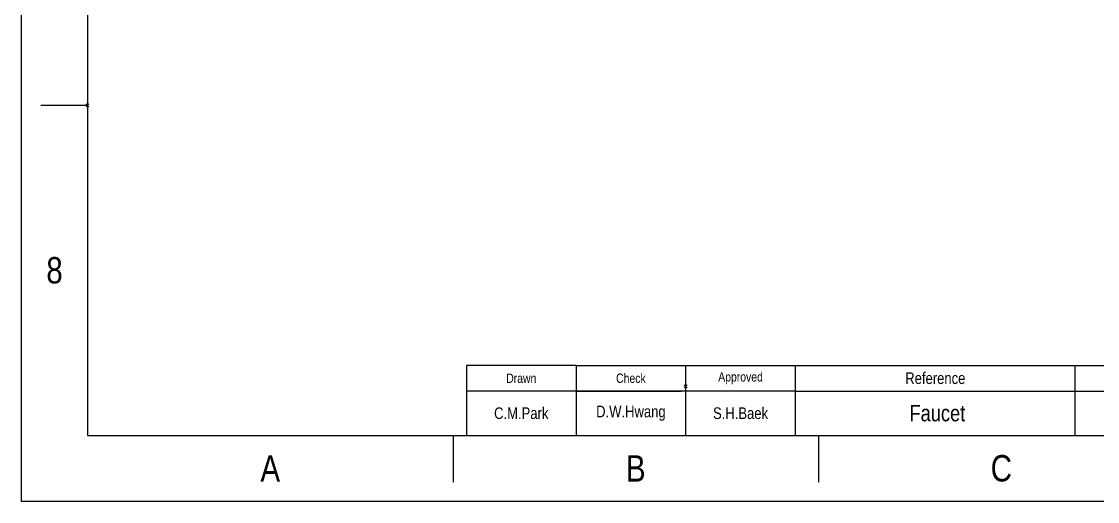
# Model space of a CAD drawing. Header units: inches. Extents: x 1105 to 1525, y -292 to 302.
# Drawn here: x 1104.7 to 1335.4, y -291.8 to -188.9 of the extents above; entities that cross this region are included whole.
import ezdxf

# ---------------------------------------------------------------- set-up
doc = ezdxf.new("R2010")
doc.units = ezdxf.units.IN
doc.header["$LTSCALE"] = 2.42
doc.header["$MEASUREMENT"] = 0
doc.header["$PDMODE"] = 3
doc.header["$PDSIZE"] = 0.3125
doc.layers.add('FORM', color=7, linetype='CONTINUOUS')
doc.layers.add('TEXT', color=2, linetype='CONTINUOUS')
doc.styles.get("Standard").update_dxf_attribs({"font": 'arial.ttf', "width": 0.8})

msp = doc.modelspace()

# ---------------------------------------------------------------- linework, layer by layer
at = {"layer": 'FORM'}
for p, q in [((1118.89, 288.04), (1118.89, -277.62)), ((1118.89, -206.91), (1108.89, -206.91)), ((1223.61, -262.62), (1200.11, -262.62)), ((1200.11, -262.62), (1200.11, -277.62)), ((1223.61, -262.62), (1510.61, -262.62)), ((1223.61, -262.62), (1223.61, -277.62)), ((1247.11, -277.62), (1247.11, -262.62)), ((1270.61, -277.62), (1270.61, -262.62)), ((1330.61, -277.62), (1330.61, -262.62)), ((1200.11, -267.62), (1200.11, -277.62)), ((1223.61, -268.12), (1200.11, -268.12)), ((1270.61, -268.12), (1223.61, -268.12)), ((1223.61, -268.12), (1246.12, -268.12)), ((1270.61, -268.12), (1450.61, -268.12)), ((1118.89, -277.62), (1510.61, -277.62)), ((1197.23, -277.62), (1197.23, -287.62)), ((1275.58, -277.62), (1275.58, -287.62))]:
    msp.add_line(p, q, dxfattribs=at)
msp.add_lwpolyline([(1104.75, 302.18), (1524.75, 302.18), (1524.75, -291.76), (1104.75, -291.76)], close=True, dxfattribs=at)
msp.add_point((1118.89, -206.91), dxfattribs=at)
at = {"layer": 'TEXT'}
msp.add_point((1247.11, -267.12), dxfattribs=at)

# ---------------------------------------------------------------- texts
at = {"layer": 'FORM', "char_height": 5.66, "attachment_point": 5}
for s, width, insert in [('8', 50, (1111.82, -242.27)), ('A', 10, (1158.06, -284.69)), ('B', 10, (1236.41, -284.69)), ('C', 10, (1314.75, -284.69))]:
    msp.add_mtext_dynamic_manual_height_columns(s, width=width, gutter_width=12.5, heights=[0], dxfattribs=dict(at, insert=insert))
at = {"layer": 'TEXT', "attachment_point": 5}
for s, width, insert, char_height in [('Drawn', 23.5, (1211.86, -265.37), 2), ('Check', 23.5, (1235.36, -265.37), 2), ('Approved', 23.5, (1258.86, -265.37), 2), ('Reference', 60, (1300.61, -265.37), 2.5), ('C.M.Park', 23.5, (1211.86, -272.87), 2.5), ('D.W.Hwang', 23.5, (1235.36, -272.87), 2.5), ('S.H.Baek', 23.5, (1258.86, -272.87), 2.5), ('Faucet', 23.5, (1301.05, -272.87), 3.5)]:
    msp.add_mtext_dynamic_manual_height_columns(s, width=width, gutter_width=12.5, heights=[0], dxfattribs=dict(at, insert=insert, char_height=char_height))

doc.saveas('drawing.dxf')
